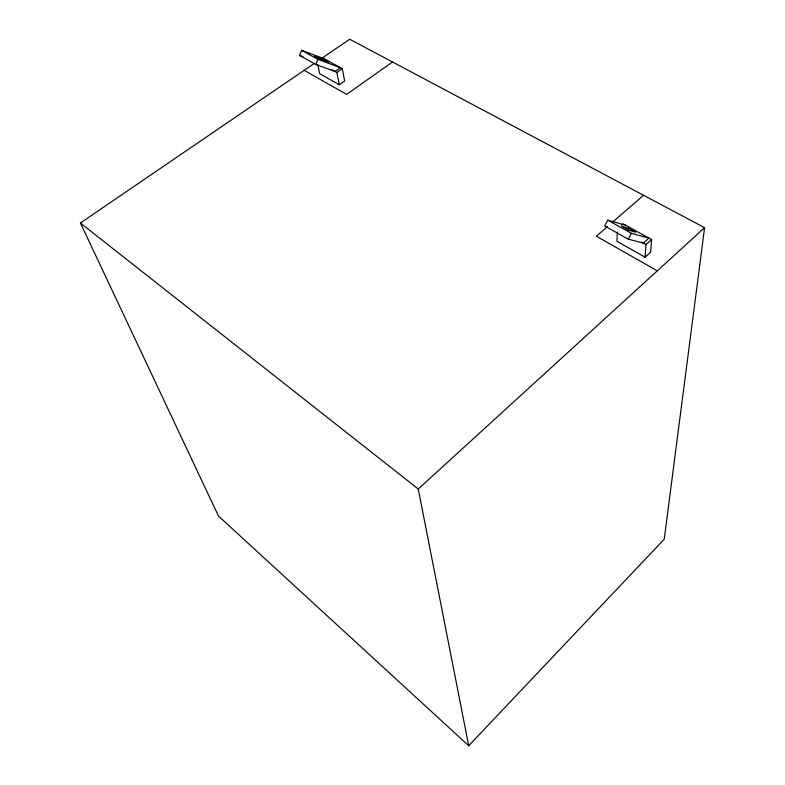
<?xml version="1.0" encoding="UTF-8"?>
<svg xmlns="http://www.w3.org/2000/svg" width="785" height="785" viewBox="0 0 785 785"><rect width="100%" height="100%" fill="white"/><g stroke="black" fill="none" stroke-linecap="round" stroke-linejoin="round"><path stroke-width="1.18" d="M617.353 232.144L616.932 241.289L645.064 257.156L650.618 252.162L651.619 239.572L623.113 223.823L621.514 225.216M645.064 257.156L646.006 244.586L651.619 239.572M321.369 58.581L349.698 39.25L704.587 227.679L664.228 539.187L468.714 745.75L218.446 516.01L80.413 222.989L314.294 63.408M301.636 50.319L317.905 59.356L340.445 67.716L335.018 71.464L315.776 64.458L299.546 55.372L301.636 50.319L324.342 58.816M315.776 64.458L317.905 59.356M607.708 220.183L604.685 225.982L628.275 239.18L643.308 243.085L648.92 238.081L631.375 233.322L607.708 220.183L625.743 225.266M627.794 230.211L628.795 228.317L635.87 232.232L628.952 230.329L621.828 226.374L628.795 228.317M628.275 239.18L631.375 233.322M468.714 745.75L418.248 489.016L704.587 227.679M607.462 226.58L596.345 236.216L657.31 270.825M613.016 221.762L643.563 195.279M392.529 61.995L346.627 94.416L304.178 70.307M317.817 64.821L319.681 73.702L339.287 84.76L344.654 81.012L342.309 68.746L322.517 57.805M331.898 69.728L336.883 72.505L342.309 68.746M299.546 55.372L302.971 56.628M641.502 242.074L646.006 244.586M80.413 222.989L418.248 489.016M336.883 72.505L339.287 84.76M323.606 59.542L314.765 56.245L319.681 58.973L328.513 62.25L323.606 59.542"/></g></svg>
